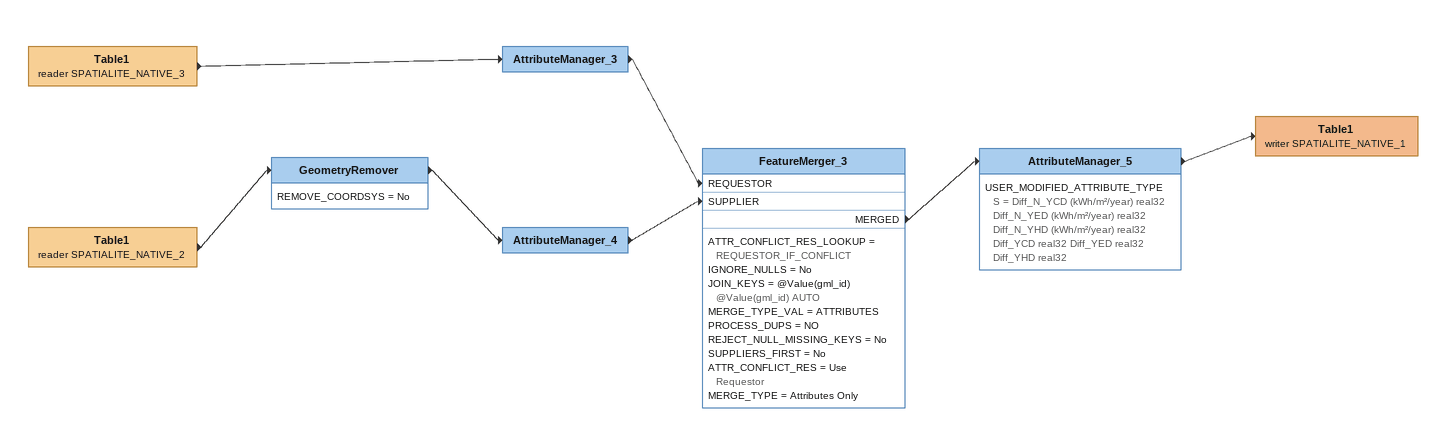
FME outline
Table1 (reader SPATIALITE_NATIVE_3)
    -> AttributeManager_3
AttributeManager_3
    -> FeatureMerger_3 [REQUESTOR]
Table1 (reader SPATIALITE_NATIVE_2)
    -> GeometryRemover
GeometryRemover
    REMOVE_COORDSYS = No
    -> AttributeManager_4
AttributeManager_4
    -> FeatureMerger_3 [SUPPLIER]
FeatureMerger_3
    ATTR_CONFLICT_RES_LOOKUP = REQUESTOR_IF_CONFLICT
    IGNORE_NULLS = No
    JOIN_KEYS = @Value(gml_id) @Value(gml_id) AUTO
    MERGE_TYPE_VAL = ATTRIBUTES
    PROCESS_DUPS = NO
    REJECT_NULL_MISSING_KEYS = No
    SUPPLIERS_FIRST = No
    ATTR_CONFLICT_RES = Use Requestor
    MERGE_TYPE = Attributes Only
    MERGED -> AttributeManager_5
AttributeManager_5
    USER_MODIFIED_ATTRIBUTE_TYPES = Diff_N_YCD (kWh/m²/year) real32 Diff_N_YED (kWh/m²/year) real32 Diff_N_YHD (kWh/m²/year) real32 Diff_YCD real32 Diff_YED real32 Diff_YHD real32
    -> Table1 (writer SPATIALITE_NATIVE_1)
Table1 (writer SPATIALITE_NATIVE_1)
